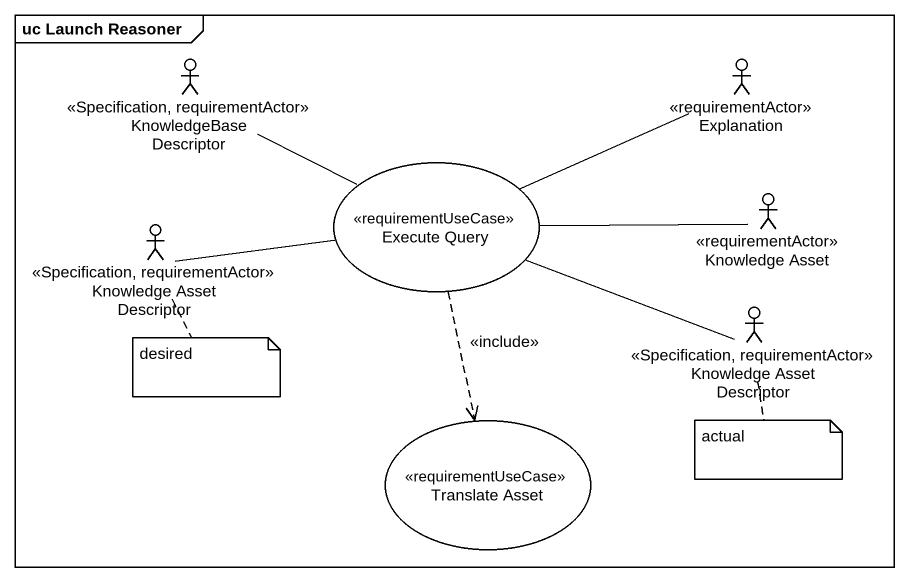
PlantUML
@startuml
mainframe uc Launch Reasoner
actor "KnowledgeBase Descriptor" as KnowledgeBase_Descriptor <<Specification, requirementActor>>
actor Explanation <<requirementActor>>
usecase "Execute Query" as Execute_Query <<requirementUseCase>>
actor "Knowledge Asset Descriptor" as Knowledge_Asset_Descriptor <<Specification, requirementActor>>
actor "Knowledge Asset" as Knowledge_Asset <<requirementActor>>
actor "Knowledge Asset Descriptor" as Knowledge_Asset_Descriptor_2 <<Specification, requirementActor>>
usecase "Translate Asset" as Translate_Asset <<requirementUseCase>>
KnowledgeBase_Descriptor -right- Execute_Query
Explanation -left- Execute_Query
Execute_Query ..> Translate_Asset : <<include>>
Knowledge_Asset_Descriptor -right- Execute_Query
Knowledge_Asset -left- Execute_Query
Knowledge_Asset_Descriptor_2 -left- Execute_Query
note bottom of Knowledge_Asset_Descriptor : desired
note bottom of Knowledge_Asset_Descriptor_2 : actual
@enduml
